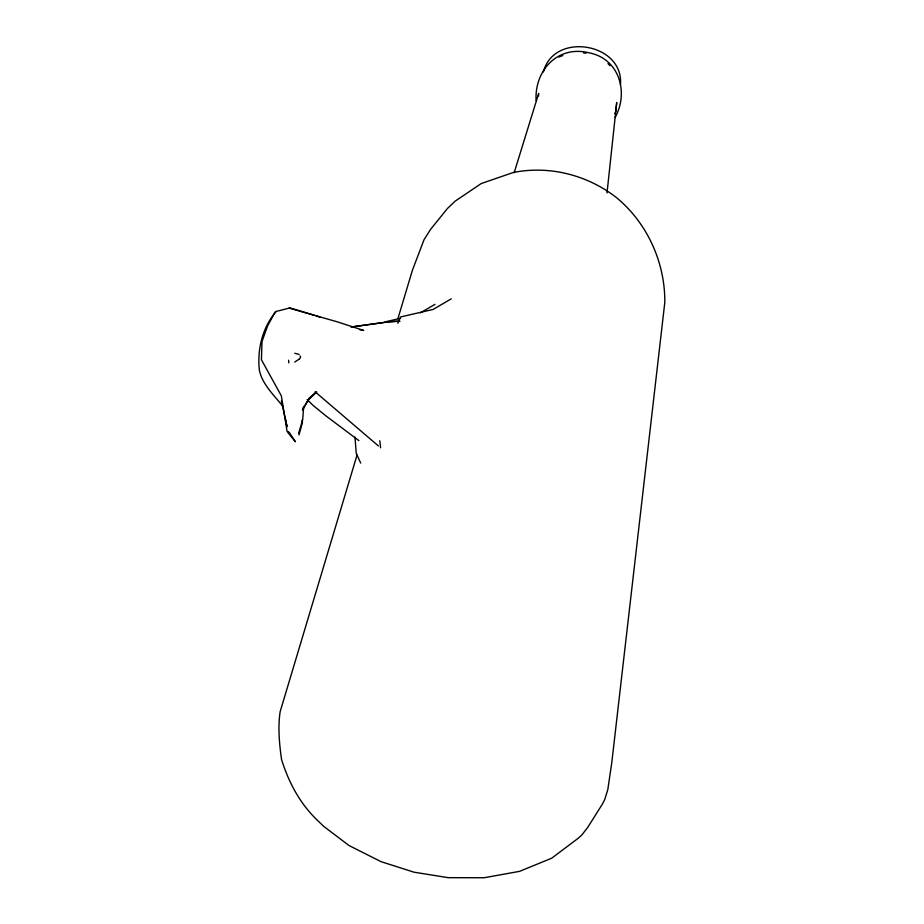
<?xml version="1.0" encoding="UTF-8"?>
<svg xmlns="http://www.w3.org/2000/svg" width="924" height="924" viewBox="0 0 924 924"><rect width="100%" height="100%" fill="white"/><g stroke="black" fill="none" stroke-linecap="round" stroke-linejoin="round"><path stroke-width="1.39" d="M536.093 100.543C534.407 70.351 557.83 44.999 588.923 52.795C619.357 58.535 628.978 92.492 615.107 117.533M303.707 406.387L302.679 419.843L298.695 433.16M538.473 95.934L538.669 93.416L514.16 172.753M607.022 192.908L616.724 102.506L615.777 111.319L614.749 113.652M620.454 84.604C623.977 42.978 553.742 31.197 543.428 71.91M298.995 434.938L302.437 422.591L302.136 419.97M357.011 455.162L280.134 711.699C277.789 727.431 279.348 743.728 281.531 759.413C288.796 782.813 300.335 804.388 318.422 821.251L323.631 826.299L349.029 845.529L381 861.642L413.929 872.175L448.232 877.673L484.176 877.742L519.542 871.355L551.674 858.223L577.904 838.484L581.623 835.238L587.676 827.477L602.252 804.33L604.7 799.606L607.83 789.523L611.815 762.335L664.806 302.402C665.13 262.659 647.47 223.389 616.805 197.886C587.779 175.052 549.549 165.223 513.213 172.511L481.208 183.564L455.139 201.155L447.274 208.674L430.503 229.475L423.977 239.824L412.381 270.339L397.921 318.618M303.303 407.588L302.483 410.002L309.54 397.851M397.782 323.296L400.635 316.932L433.148 309.436L451.282 298.822M302.552 409.748L307.865 400.392L316.793 391.995L315.2 391.672M276.218 311.457C262.439 327.119 256.976 349.93 259.413 370.582C262.751 385.158 274.44 395.484 283.252 406.849M299.364 358.974L294.756 362.046M308.651 398.741L315.592 392.215L378.424 445.957M420.362 312.855L434.973 304.354M558.789 57.045L562.797 55.532M385.227 321.852L400.207 318.376M351.016 327.004L389.408 321.691L399.434 321.125M351.547 326.992L388.53 321.875L399.988 321.217M294.779 353.268L299.11 354.377M583.529 52.911L586.116 53.199M359.736 329.752L363.686 330.434L337.098 321.783L289.143 308.096M314.553 315.373L289.997 307.911L275.375 311.642L267.625 325.849L262 341.499L261.434 359.759L281.346 395.853L287.11 431.554M315.916 315.777L319.947 317.232M358.882 440.632L326.103 416.019L312.947 405.301L307.172 399.503M300.034 355.867L300.554 356.722A5.001 2.044 -34.1 0 1 299.364 358.974M607.992 63.583L609.898 65.65M360.695 463.097L356.225 453.187L354.978 437.075M282.421 403.961L281.45 401.097L285.874 421.171M286.394 423.897L286.925 426.622M286.382 423.781L286.914 426.542M285.597 419.658L286.81 426.068M379.787 440.736L380.596 447.793M288.611 360.221L288.808 362.866M288.08 431.878L288.126 432.917L295.403 441.753L289.42 432.698L288.08 431.878"/></g></svg>
